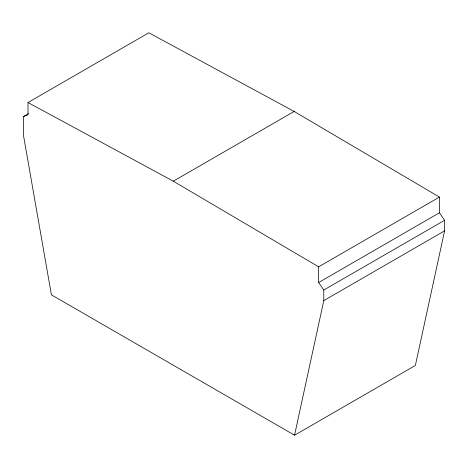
<?xml version="1.0" encoding="UTF-8"?>
<svg xmlns="http://www.w3.org/2000/svg" width="468" height="468" viewBox="0 0 468 468"><rect width="100%" height="100%" fill="white"/><g stroke="black" fill="none" stroke-linecap="round" stroke-linejoin="round"><path stroke-width="0.7" d="M294.547 435.217L323.786 300.614L323.786 290.025L318.626 282.532L318.626 266.836L173.312 181.198L28.004 102.533L28.004 114.742L23.4 116.602L23.4 134.913L51.41 294.84L294.547 435.217L415.368 365.467L444.6 230.859L444.6 220.276L439.44 212.776L439.44 197.081L294.132 111.442L148.818 32.783L28.004 102.533M23.4 116.602L28.46 113.677M173.312 181.198L294.132 111.442M318.626 266.836L439.44 197.081M318.626 282.532L439.44 212.776M323.786 290.025L444.6 220.276M323.786 300.614L444.6 230.859"/></g></svg>
